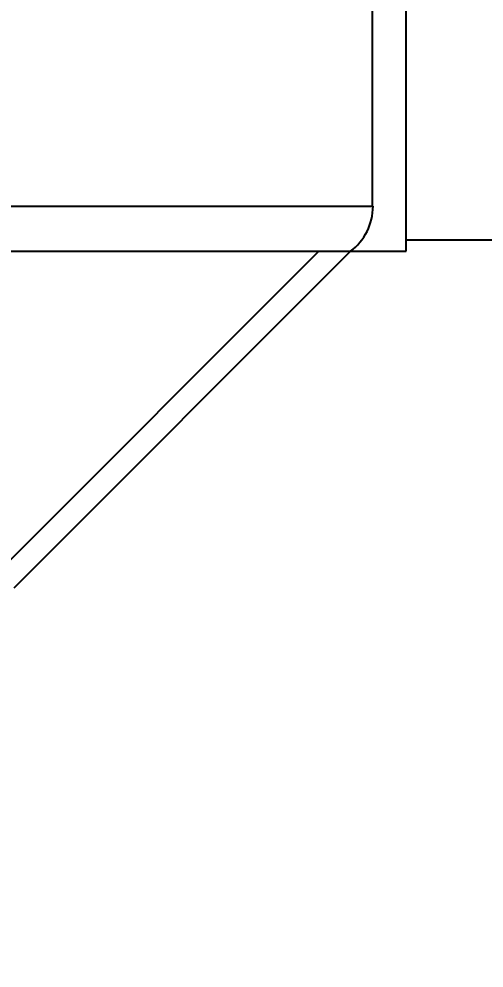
# Model space of a CAD drawing. Header units: millimetres. Extents: x 322668 to 332469, y 13187 to 20117.
# Drawn here: x 327880 to 327921.3, y 17501.2 to 17585.6 of the extents above; entities that cross this region are included whole.
import ezdxf

# ---------------------------------------------------------------- set-up
doc = ezdxf.new("R2010")
doc.units = ezdxf.units.MM
doc.header["$LTSCALE"] = 50
doc.header["$MEASUREMENT"] = 0
doc.header["$PDMODE"] = 3
doc.header["$PDSIZE"] = -0.5
doc.layers.get('0').update_dxf_attribs({"linetype": 'CONTINUOUS'})
doc.layers.get('DEFPOINTS').update_dxf_attribs({"linetype": 'CONTINUOUS'})
doc.layers.add('GRC-Ekipman', color=4, linetype='CONTINUOUS', lineweight=25)
doc.layers.add('MIM_OLCU-DIS', color=1, linetype='CONTINUOUS')
doc.layers.add('OC-Tretuar', color=70, linetype='CONTINUOUS')
doc.styles.add('OLCU', font='TSIMPLEX.SHX', dxfattribs={"width": 0.7})
doc.dimstyles.new('200-OLCU-DIŞ', dxfattribs={"dimtxt": 30, "dimasz": 10, "dimexe": 0, "dimexo": 0, "dimgap": 10, "dimtad": 1, "dimdec": 1, "dimdsep": 46, "dimtxsty": 'OLCU', "dimblk1": 'DOT', "dimblk2": 'DOT', "dimsah": 1, "dimcen": 0, "dimclrd": 7, "dimclre": 7, "dimclrt": 4, "dimadec": 0, "dimazin": 0, "dimtfac": 1, "dimtdec": 1, "dimtix": 1, "dimtmove": 2, "dimatfit": 3, "dimldrblk": 'DOT', "dimfxl": 0, "dimtolj": 1, "dimarcsym": 0})

# ---------------------------------------------------------------- blocks, each defined once
blk = doc.blocks.new('_DOT')
at = {"color": 0, "linetype": 'ByBlock'}
blk.add_line((-0.5, 0), (-1, 0), dxfattribs=at)
at = {"color": 0, "linetype": 'ByBlock', "const_width": 0.5}
blk.add_lwpolyline([(-0.25, 0, 1), (0.25, 0, 1)], format="xyb", close=True, dxfattribs=at)
blk = doc.blocks.new('*D159')
at = {"layer": 'DEFPOINTS', "color": 0}
for p in [(329577.746, 18407.964, -57.501), (327588.544, 14892.995), (330092.587, 14892.995)]:
    blk.add_point(p, dxfattribs=at)
at = {"layer": 'MIM_OLCU-DIS', "color": 7, "lineweight": -2}
for p, q in [((330052.834, 18407.964), (330092.587, 18407.964)), ((330092.587, 18397.964), (330092.587, 14902.995)), ((330052.587, 14892.995), (330092.587, 14892.995))]:
    blk.add_line(p, q, dxfattribs=at)
at = {"layer": 'MIM_OLCU-DIS', "color": 7, "lineweight": -2, "xscale": 10, "yscale": 10, "zscale": 10}
for p, rotation in [((330092.587, 18407.964), 90), ((330092.587, 14892.995), 270)]:
    blk.add_blockref('_DOT', p, dxfattribs=dict(at, rotation=rotation))
at = {"layer": 'MIM_OLCU-DIS', "color": 4, "insert": (330067.587, 16650.479), "char_height": 30, "attachment_point": 5, "rotation": 90, "style": 'OLCU'}
blk.add_mtext('\\A1;3515', dxfattribs=at)
blk = doc.blocks.new('Frenox Depo Tipi Dolap Çift Kapı')
for p, q in [((140, 0), (140, 81)), ((70, 0), (140, 0))]:
    blk.add_line(p, q)
at = {"color": 251}
for p, q in [((137, 4), (137, 78)), ((73, 4), (137, 4))]:
    blk.add_line(p, q, dxfattribs=at)
at = {"color": 251, "linetype": 'Continuous'}
for p, q in [((72.95, 4), (137.05, 4)), ((132.222, 0), (100.165, -32.056)), ((135.05, 0), (105.115, -29.935))]:
    blk.add_line(p, q, dxfattribs=at)
blk.add_arc((131.955, 4.047), 5.095, 307.40324, 359.46666, dxfattribs=at)
blk = doc.blocks.new('CTezg.100-80')
for p, q in [((-100, -80), (-100, 0)), ((-100, 0), (0, 0)), ((0, 0), (0, -80)), ((0, -2), (-100, -2)), ((0, -80), (-100, -80))]:
    blk.add_line(p, q)

msp = doc.modelspace()

# ---------------------------------------------------------------- block references
at = {"layer": 'GRC-Ekipman'}
msp.add_blockref('CTezg.100-80', (328014.412, 17645.964, -145), dxfattribs=at)
at = {"layer": 'OC-Tretuar'}
msp.add_blockref('Frenox Depo Tipi Dolap Çift Kapı', (327774.412, 17564.964, -145), dxfattribs=at)

# ---------------------------------------------------------------- dimensions: what is measured, and where the dimension line sits
at = {"layer": 'MIM_OLCU-DIS', "color": 22}
dim = msp.add_linear_dim(base=(330092.587, 14892.995), p1=(329577.746, 18407.964, -57.501), p2=(327588.544, 14892.995), angle=270, dimstyle='200-OLCU-DIŞ', dxfattribs=at)
dim.commit()
dim.dimension.update_dxf_attribs({"geometry": '*D159', "text_midpoint": (330067.587, 16650.479)})

doc.saveas('drawing.dxf')
